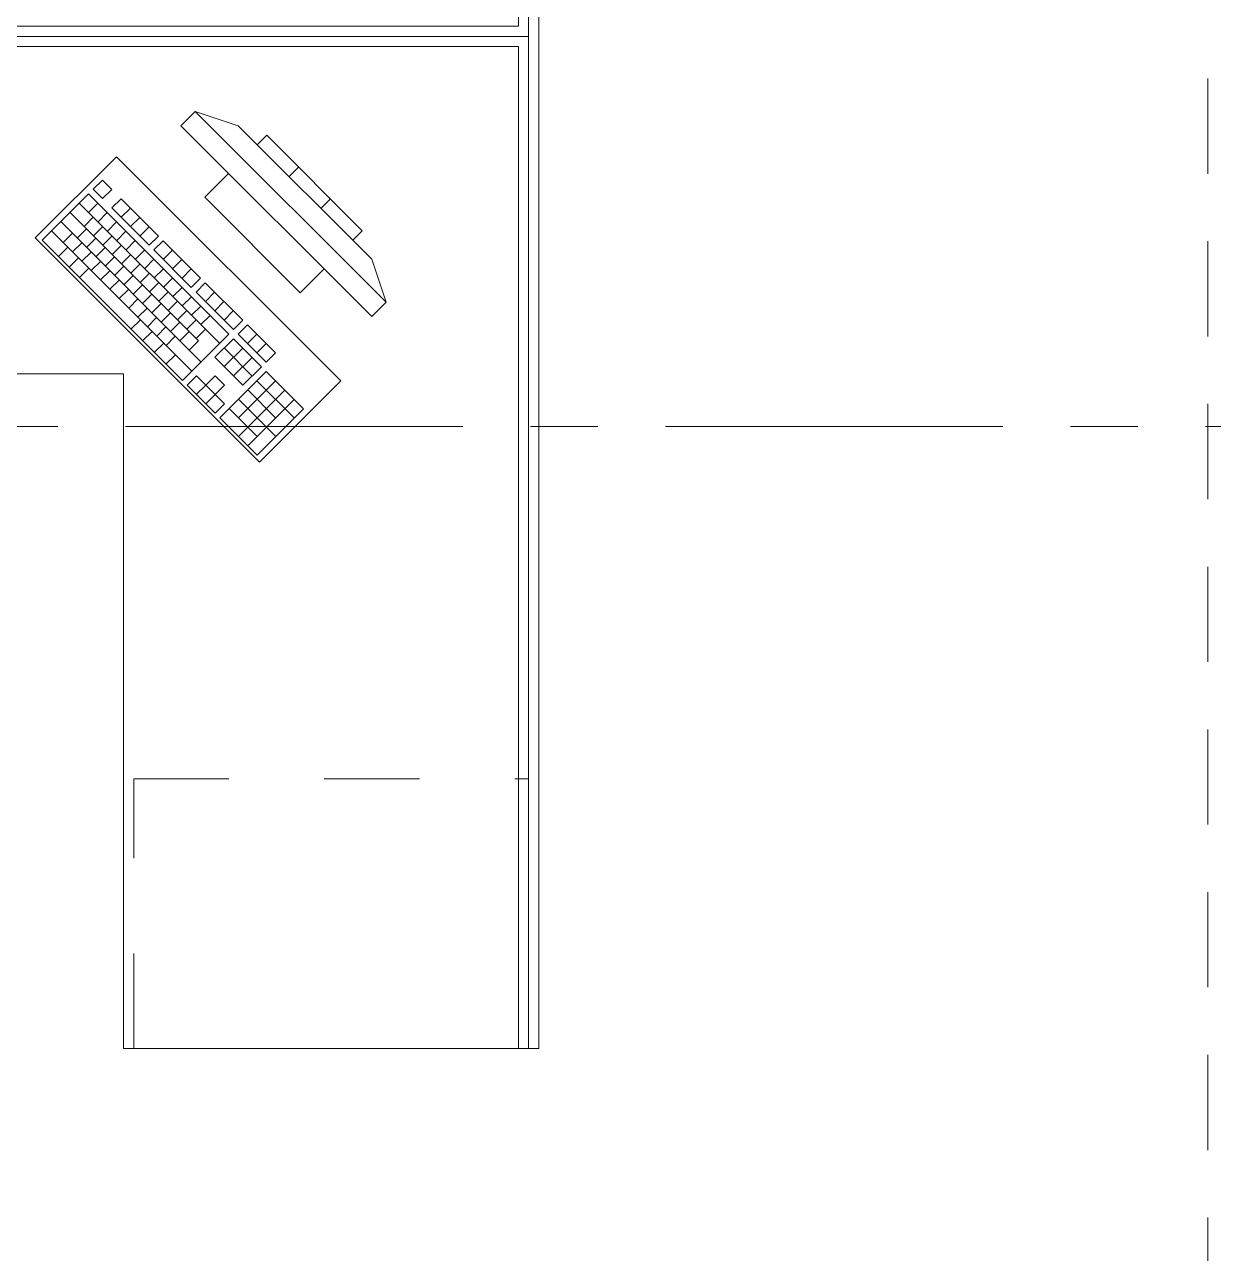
# Model space of a CAD drawing. Header units: inches. Extents: x -38 to 5698, y -33 to 92.
# Drawn here: x 206.317 to 208.078, y 33.181 to 35.002 of the extents above; entities that cross this region are included whole.
import ezdxf

# ---------------------------------------------------------------- set-up
doc = ezdxf.new("R2010")
doc.units = ezdxf.units.IN
doc.header["$MEASUREMENT"] = 0
for name, pattern in [('Hidden Line', [0.195611, 0.141111, -0.0545]), ('Punto & Raya', [0.65, 0.5, -0.075, 0, -0.075]), ('Rayas', [0.282222, 0.141111, -0.141111])]:
    doc.linetypes.add(name, pattern=pattern)
for name, color, linetype in [('08 _ STR _ EXT _ 09 Vigas', 7, 'Continuous'), ('Interior - Mobiliario', 7, 'Continuous'), ('Marcador - Secciones', 251, 'Continuous')]:
    doc.layers.add(name, color=color, linetype=linetype)

msp = doc.modelspace()

# ---------------------------------------------------------------- linework, layer by layer
at = {"layer": '08 _ STR _ EXT _ 09 Vigas', "color": 251, "linetype": 'Hidden Line', "lineweight": 13}
msp.add_line((208.07, 30.2), (208.07, 39.4), dxfattribs=at)
at = {"layer": 'Interior - Mobiliario', "color": 175, "linetype": 'Continuous', "lineweight": 13}
for p, q in [((207.0491, 36.4847), (207.0491, 34.9997)), ((207.0791, 34.9997), (207.0791, 36.4847)), ((207.0491, 34.9997), (205.7641, 34.9997)), ((207.0791, 34.9697), (207.0791, 34.9997)), ((205.7641, 34.9697), (207.0491, 34.9697)), ((207.0491, 34.9697), (207.0491, 33.4847)), ((207.0791, 33.4847), (207.0791, 34.9697)), ((206.5701, 34.8736), (206.5489, 34.8524)), ((206.853, 34.5908), (206.5701, 34.8736)), ((206.5701, 34.8736), (206.6338, 34.8524)), ((206.5489, 34.8524), (206.8318, 34.5696)), ((206.6338, 34.8524), (206.8318, 34.6544)), ((206.6762, 34.8383), (206.6621, 34.8241)), ((206.8176, 34.6968), (206.6762, 34.8383)), ((206.6621, 34.8241), (206.8035, 34.6827)), ((206.6196, 34.7817), (206.5843, 34.7463)), ((206.7611, 34.6403), (206.6196, 34.7817)), ((206.7092, 34.777), (206.7233, 34.7911)), ((206.4327, 34.7719), (206.419, 34.7582)), ((206.4466, 34.758), (206.4327, 34.7719)), ((206.4122, 34.7513), (206.3436, 34.6827)), ((206.6199, 34.5436), (206.4122, 34.7513)), ((206.419, 34.7582), (206.4329, 34.7443)), ((206.4329, 34.7443), (206.4466, 34.758)), ((206.5843, 34.7463), (206.7257, 34.6049)), ((206.3985, 34.7376), (206.6062, 34.5299)), ((206.4123, 34.7238), (206.426, 34.7375)), ((206.4604, 34.7442), (206.4467, 34.7305)), ((206.4467, 34.7305), (206.5021, 34.6751)), ((206.5158, 34.6888), (206.4604, 34.7442)), ((206.4606, 34.7166), (206.4743, 34.7303)), ((206.7563, 34.7298), (206.7705, 34.744)), ((206.371, 34.7102), (206.5787, 34.5025)), ((206.3848, 34.7239), (206.5752, 34.5335)), ((206.4055, 34.7031), (206.4192, 34.7168)), ((206.4262, 34.7099), (206.4399, 34.7236)), ((206.44, 34.6961), (206.4537, 34.7098)), ((206.4744, 34.7028), (206.4881, 34.7165)), ((206.3573, 34.6965), (206.565, 34.4887)), ((206.3746, 34.6792), (206.3883, 34.6929)), ((206.3953, 34.6859), (206.409, 34.6997)), ((206.4194, 34.6893), (206.4331, 34.703)), ((206.4539, 34.6822), (206.4676, 34.6959)), ((206.4883, 34.6889), (206.502, 34.7026)), ((206.8035, 34.6827), (206.8176, 34.6968)), ((206.3436, 34.6827), (206.5513, 34.475)), ((206.3678, 34.6585), (206.3816, 34.6722)), ((206.3885, 34.6653), (206.4022, 34.679)), ((206.4091, 34.6721), (206.4228, 34.6858)), ((206.423, 34.6582), (206.4367, 34.672)), ((206.4332, 34.6754), (206.4469, 34.6891)), ((206.4471, 34.6616), (206.4608, 34.6753)), ((206.4677, 34.6684), (206.4814, 34.6821)), ((206.5021, 34.6751), (206.5158, 34.6888)), ((206.5228, 34.6819), (206.509, 34.6682)), ((206.5781, 34.6265), (206.5228, 34.6819)), ((206.3834, 34.6429), (206.3971, 34.6566)), ((206.4023, 34.6515), (206.416, 34.6652)), ((206.4368, 34.6444), (206.4505, 34.6581)), ((206.4609, 34.6477), (206.4746, 34.6614)), ((206.4815, 34.6545), (206.4953, 34.6682)), ((206.4954, 34.6407), (206.5091, 34.6544)), ((206.509, 34.6682), (206.5644, 34.6128)), ((206.5229, 34.6543), (206.5366, 34.668)), ((206.5367, 34.6405), (206.5505, 34.6542)), ((206.853, 34.5908), (206.8318, 34.6544)), ((206.399, 34.6274), (206.4127, 34.6411)), ((206.4162, 34.6376), (206.4299, 34.6513)), ((206.43, 34.6238), (206.4437, 34.6375)), ((206.4507, 34.6306), (206.4644, 34.6443)), ((206.4748, 34.6339), (206.4885, 34.6476)), ((206.5092, 34.6268), (206.523, 34.6405)), ((206.5506, 34.6266), (206.5643, 34.6403)), ((206.7257, 34.6049), (206.7611, 34.6403)), ((206.4439, 34.6099), (206.4576, 34.6236)), ((206.4645, 34.6167), (206.4782, 34.6304)), ((206.4886, 34.62), (206.5023, 34.6337)), ((206.5025, 34.6062), (206.5162, 34.6199)), ((206.5231, 34.613), (206.5368, 34.6267)), ((206.5644, 34.6128), (206.5781, 34.6265)), ((206.5851, 34.6196), (206.5714, 34.6058)), ((206.6405, 34.5642), (206.5851, 34.6196)), ((206.4577, 34.5961), (206.4714, 34.6098)), ((206.4784, 34.6029), (206.4921, 34.6166)), ((206.4922, 34.589), (206.5059, 34.6027)), ((206.5163, 34.5923), (206.53, 34.606)), ((206.5369, 34.5991), (206.5507, 34.6128)), ((206.5508, 34.5853), (206.5645, 34.599)), ((206.5714, 34.6058), (206.6267, 34.5505)), ((206.5852, 34.592), (206.5989, 34.6057)), ((206.4716, 34.5822), (206.4853, 34.5959)), ((206.4854, 34.5684), (206.4991, 34.5821)), ((206.5061, 34.5752), (206.5198, 34.5889)), ((206.5301, 34.5785), (206.5439, 34.5922)), ((206.5646, 34.5714), (206.5783, 34.5851)), ((206.5991, 34.5782), (206.6128, 34.5919)), ((206.8318, 34.5696), (206.853, 34.5908)), ((206.4752, 34.5512), (206.4889, 34.5649)), ((206.4993, 34.5545), (206.513, 34.5682)), ((206.5199, 34.5613), (206.5336, 34.575)), ((206.544, 34.5646), (206.5577, 34.5784)), ((206.5578, 34.5508), (206.5716, 34.5645)), ((206.5785, 34.5576), (206.5922, 34.5713)), ((206.6129, 34.5643), (206.6266, 34.578)), ((206.6267, 34.5505), (206.6405, 34.5642)), ((206.4925, 34.5339), (206.5062, 34.5476)), ((206.5131, 34.5407), (206.5268, 34.5544)), ((206.5337, 34.5475), (206.5475, 34.5612)), ((206.5476, 34.5336), (206.5613, 34.5473)), ((206.5717, 34.5369), (206.5854, 34.5507)), ((206.6474, 34.5572), (206.6337, 34.5435)), ((206.6889, 34.5157), (206.6474, 34.5572)), ((206.5098, 34.5166), (206.5235, 34.5303)), ((206.527, 34.5268), (206.5407, 34.5405)), ((206.5513, 34.475), (206.6199, 34.5436)), ((206.5614, 34.5198), (206.5752, 34.5335)), ((206.6268, 34.5367), (206.5994, 34.5093)), ((206.6684, 34.4951), (206.6268, 34.5367)), ((206.6337, 34.5435), (206.6752, 34.502)), ((206.6475, 34.5297), (206.6612, 34.5434)), ((206.6614, 34.5158), (206.6751, 34.5296)), ((206.5271, 34.4993), (206.5408, 34.513)), ((206.5994, 34.5093), (206.6409, 34.4677)), ((206.6131, 34.523), (206.6546, 34.4814)), ((206.6132, 34.4954), (206.6407, 34.5228)), ((206.6271, 34.4816), (206.6545, 34.509)), ((206.6752, 34.502), (206.6889, 34.5157)), ((206.6409, 34.4677), (206.6684, 34.4951)), ((206.572, 34.4818), (206.5582, 34.4681)), ((206.5858, 34.468), (206.572, 34.4818)), ((206.5995, 34.4817), (206.5858, 34.468)), ((206.6134, 34.4678), (206.5995, 34.4817)), ((206.6753, 34.4882), (206.6067, 34.4196)), ((206.6343, 34.4195), (206.6891, 34.4744)), ((206.6616, 34.4745), (206.717, 34.4191)), ((206.7307, 34.4328), (206.6753, 34.4882)), ((206.5582, 34.4681), (206.5998, 34.4266)), ((206.5721, 34.4543), (206.5858, 34.468)), ((206.5858, 34.468), (206.5997, 34.4541)), ((206.5859, 34.4404), (206.5997, 34.4541)), ((206.5997, 34.4541), (206.6134, 34.4678)), ((206.6135, 34.4403), (206.5997, 34.4541)), ((206.6344, 34.3919), (206.703, 34.4605)), ((206.6479, 34.4608), (206.6894, 34.4192)), ((206.5998, 34.4266), (206.6135, 34.4403)), ((206.6341, 34.4471), (206.6895, 34.3917)), ((206.6483, 34.3781), (206.7168, 34.4467)), ((206.6067, 34.4196), (206.6621, 34.3643)), ((206.6204, 34.4334), (206.662, 34.3918)), ((206.6621, 34.3643), (206.7307, 34.4328)), ((207.0491, 33.4847), (207.0791, 33.4847))]:
    msp.add_line(p, q, dxfattribs=at)
at = {"layer": 'Interior - Mobiliario', "color": 175, "linetype": 'Rayas', "lineweight": 13}
for p, q in [((206.4791, 33.4847), (206.4791, 33.8847)), ((206.4791, 33.8847), (207.0641, 33.8847))]:
    msp.add_line(p, q, dxfattribs=at)
at = {"layer": 'Interior - Mobiliario', "color": 175, "linetype": 'Continuous', "lineweight": 13, "flags": 128}
for points in [[(207.0641, 34.9847), (207.0641, 36.4847), (206.4641, 36.4847), (206.4641, 35.4847), (205.7641, 35.4847), (205.7641, 34.9847)], [(207.0641, 34.9847), (207.0641, 33.4847), (206.4641, 33.4847), (206.4641, 34.4847), (205.7641, 34.4847), (205.7641, 34.9847)], [(206.4535, 34.8064), (206.3333, 34.6862), (206.6656, 34.3539), (206.7858, 34.4741)]]:
    msp.add_lwpolyline(points, close=True, dxfattribs=at)
at = {"layer": 'Marcador - Secciones', "color": 251, "linetype": 'Punto & Raya', "lineweight": 13}
msp.add_line((189.6667, 34.4067), (240.9403, 34.4067), dxfattribs=at)

doc.saveas('drawing.dxf')
